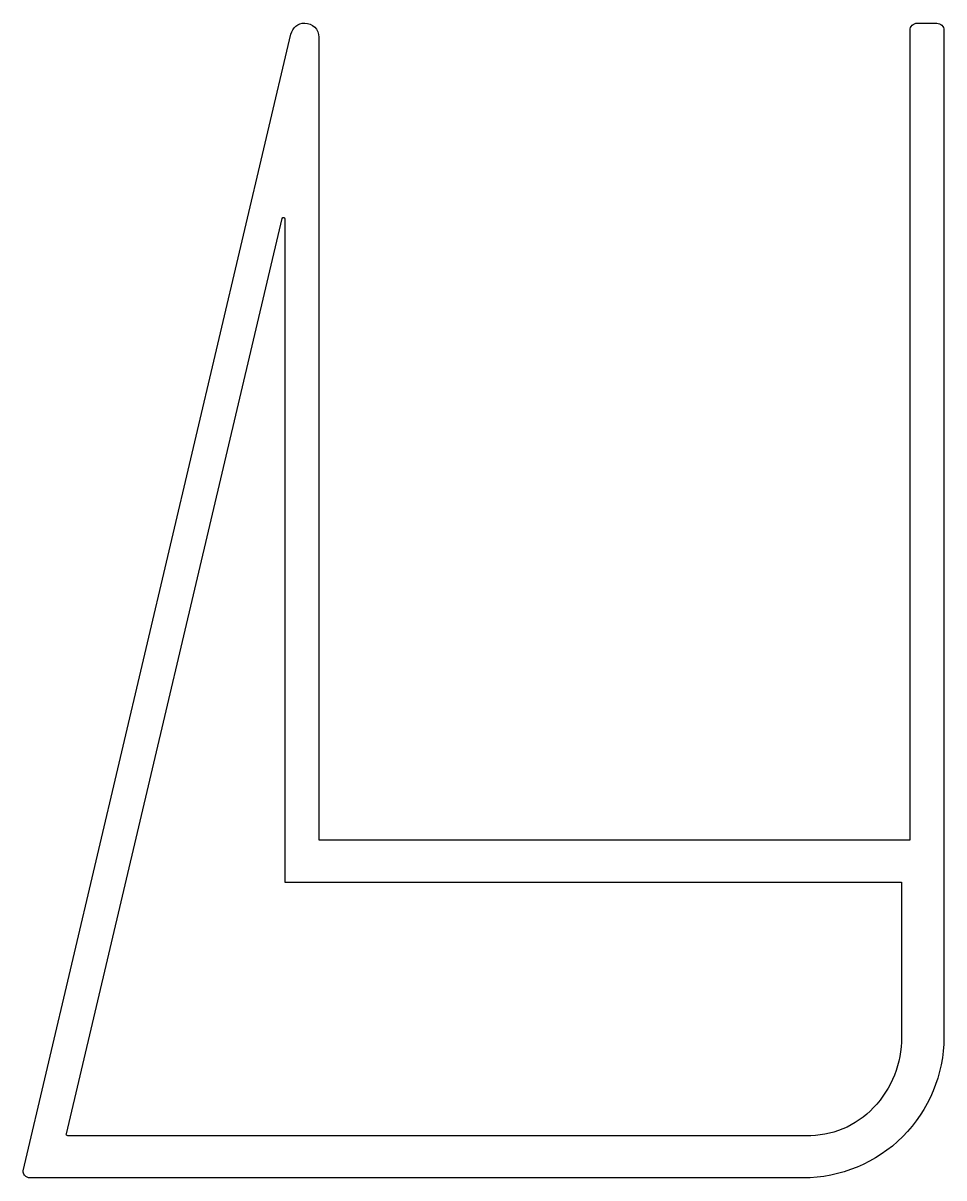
# Model space of a CAD drawing. Extents: x 1453.9 to 1486.6, y 278.9 to 319.9.
import ezdxf

# ---------------------------------------------------------------- set-up
doc = ezdxf.new("R2010")
doc.units = 0
doc.layers.get('0').update_dxf_attribs({"linetype": 'CONTINUOUS'})

msp = doc.modelspace()

# ---------------------------------------------------------------- linework, layer by layer
for points in [[(1486.561, 319.695), (1486.561, 283.945, -0.198912), (1485.097, 280.41, -0.198912), (1481.562, 278.945), (1454.111, 278.945, -0.229191), (1453.915, 279.04, -0.16898), (1453.861, 279.195), (1463.373, 319.559, -0.345228), (1463.861, 319.949, -0.419898), (1464.361, 319.449), (1464.361, 290.945), (1485.361, 290.945), (1485.361, 319.694, -0.19694), (1485.434, 319.872, -0.204839), (1485.613, 319.945), (1486.311, 319.945, -0.199411), (1486.488, 319.872, -0.197416)], [(1485.061, 289.445), (1485.061, 283.945, -0.191277), (1484.066, 281.44, -0.21425), (1481.661, 280.444), (1455.445, 280.445, -0.483778), (1455.397, 280.507), (1463.063, 313.012, -0.89042), (1463.161, 313.001), (1463.161, 289.445)]]:
    msp.add_lwpolyline(points, format="xyb", close=True)

doc.saveas('drawing.dxf')
